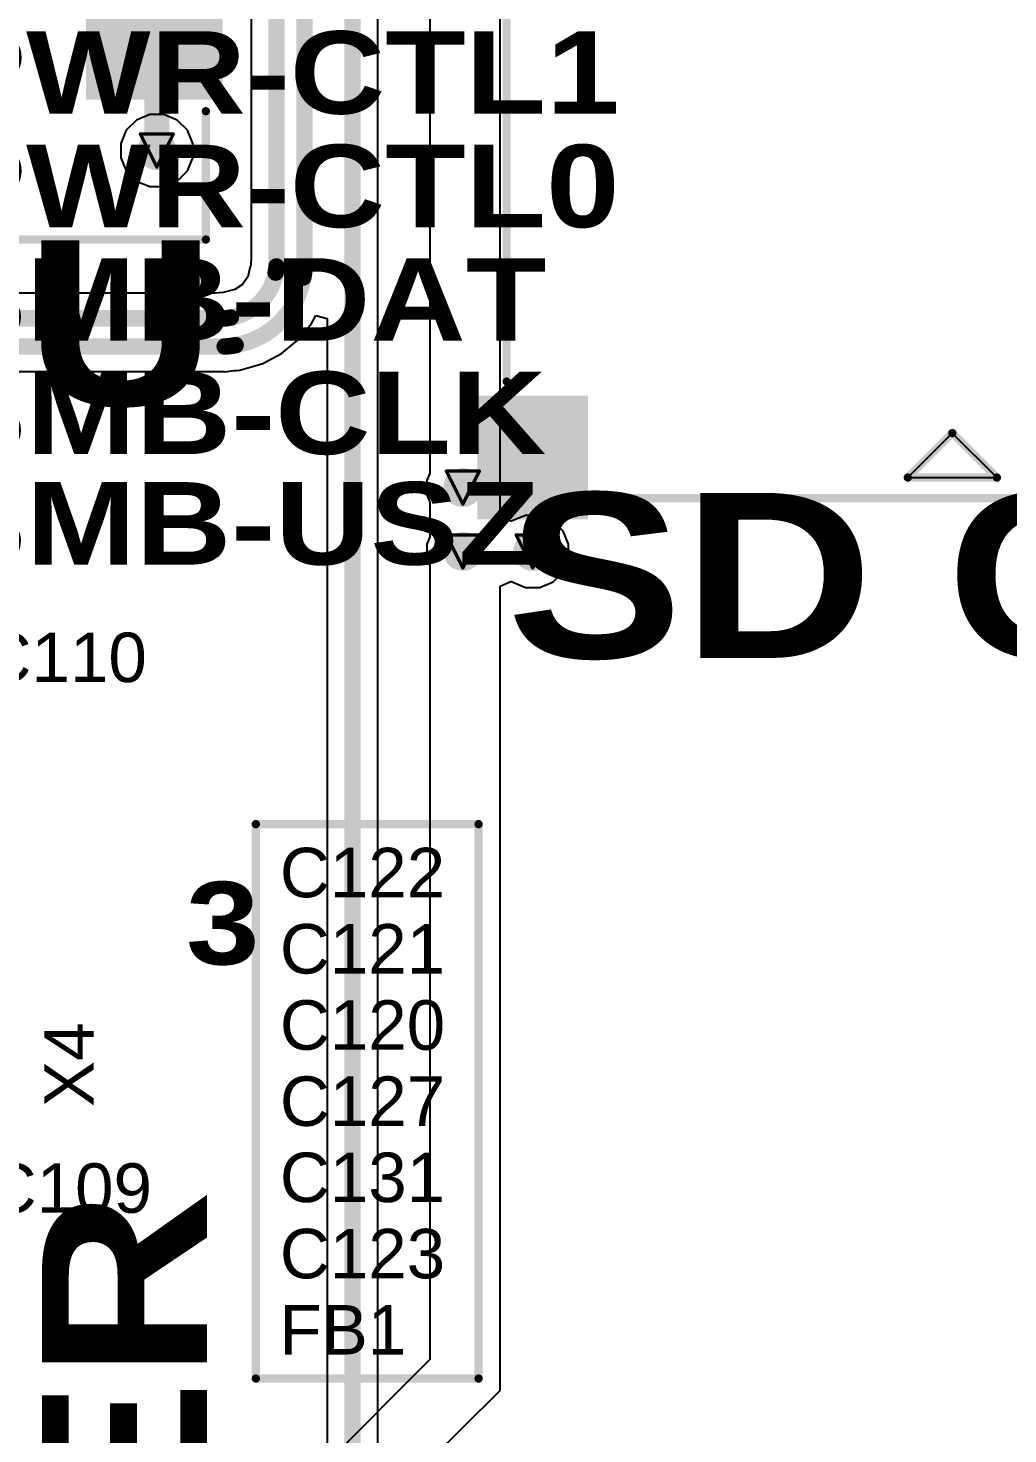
# Model space of a CAD drawing. Header units: inches. Extents: x 0 to 5359, y 0 to 5098.
# Drawn here: x 84.51 to 99.59, y 28.71 to 50.36 of the extents above; entities that cross this region are included whole.
import ezdxf

# ---------------------------------------------------------------- set-up
doc = ezdxf.new("R2010")
doc.units = ezdxf.units.IN
for name, color, linetype in [('Bottom Layer', 5, 'Continuous'), ('Bottom Overlay', 54, 'Continuous'), ('Bottom Paste', 16, 'Continuous'), ('Bottom Solder', 6, 'Continuous'), ('Drill Drawing', 1, 'Continuous'), ('Layer 1', 16, 'Continuous'), ('Layer 2', 76, 'Continuous'), ('Top Layer', 1, 'Continuous'), ('Top Overlay', 2, 'Continuous'), ('Top Paste', 8, 'Continuous'), ('Top Solder', 216, 'Continuous'), ('Via Holes', 16, 'Continuous')]:
    doc.layers.add(name, color=color, linetype=linetype)
doc.styles.add('Arial', font='', dxfattribs={"height": 0.2})
doc.styles.add('Arial Black_Bold', font='', dxfattribs={"height": 0.2})
doc.styles.get('Arial').set_extended_font_data('Arial')
doc.styles.get('Arial Black_Bold').set_extended_font_data('Arial Black', bold=True)

# ---------------------------------------------------------------- blocks, each defined once
blk = doc.blocks.new('HX0_5_10P_XJH2_0_043_B_17')
at = {"layer": 'Bottom Layer'}
for points in [[(-4.95, 2.15), (-2.95, 2.15), (-2.95, 0.45), (-4.95, 0.45)], [(2.95, 2.15), (4.95, 2.15), (4.95, 0.45), (2.95, 0.45)], [(-2.375, -0.55), (-2.125, -0.55), (-2.125, -2.05), (-2.375, -2.05)], [(-1.875, -0.55), (-1.625, -0.55), (-1.625, -2.05), (-1.875, -2.05)], [(-1.375, -0.55), (-1.125, -0.55), (-1.125, -2.05), (-1.375, -2.05)], [(-0.875, -0.55), (-0.625, -0.55), (-0.625, -2.05), (-0.875, -2.05)], [(-0.375, -0.55), (-0.125, -0.55), (-0.125, -2.05), (-0.375, -2.05)], [(0.125, -0.55), (0.375, -0.55), (0.375, -2.05), (0.125, -2.05)], [(0.625, -0.55), (0.875, -0.55), (0.875, -2.05), (0.625, -2.05)], [(1.125, -0.55), (1.375, -0.55), (1.375, -2.05), (1.125, -2.05)], [(1.625, -0.55), (1.875, -0.55), (1.875, -2.05), (1.625, -2.05)], [(2.125, -0.55), (2.375, -0.55), (2.375, -2.05), (2.125, -2.05)]]:
    blk.add_hatch(color=5, dxfattribs=at).paths.add_polyline_path(points)
at = {"layer": 'Bottom Paste'}
for points in [[(-4.95, 2.15), (-2.95, 2.15), (-2.95, 0.45), (-4.95, 0.45)], [(2.95, 2.15), (4.95, 2.15), (4.95, 0.45), (2.95, 0.45)], [(-2.375, -0.55), (-2.125, -0.55), (-2.125, -2.05), (-2.375, -2.05)], [(-1.875, -0.55), (-1.625, -0.55), (-1.625, -2.05), (-1.875, -2.05)], [(-1.375, -0.55), (-1.125, -0.55), (-1.125, -2.05), (-1.375, -2.05)], [(-0.875, -0.55), (-0.625, -0.55), (-0.625, -2.05), (-0.875, -2.05)], [(-0.375, -0.55), (-0.125, -0.55), (-0.125, -2.05), (-0.375, -2.05)], [(0.125, -0.55), (0.375, -0.55), (0.375, -2.05), (0.125, -2.05)], [(0.625, -0.55), (0.875, -0.55), (0.875, -2.05), (0.625, -2.05)], [(1.125, -0.55), (1.375, -0.55), (1.375, -2.05), (1.125, -2.05)], [(1.625, -0.55), (1.875, -0.55), (1.875, -2.05), (1.625, -2.05)], [(2.125, -0.55), (2.375, -0.55), (2.375, -2.05), (2.125, -2.05)]]:
    blk.add_hatch(color=16, dxfattribs=at).paths.add_polyline_path(points)
at = {"layer": 'Bottom Solder'}
for points in [[(-5.001, 2.201), (-2.899, 2.201), (-2.899, 0.399), (-5.001, 0.399)], [(2.899, 2.201), (5.001, 2.201), (5.001, 0.399), (2.899, 0.399)], [(-2.426, -0.499), (-2.074, -0.499), (-2.074, -2.101), (-2.426, -2.101)], [(-1.926, -0.499), (-1.574, -0.499), (-1.574, -2.101), (-1.926, -2.101)], [(-1.426, -0.499), (-1.074, -0.499), (-1.074, -2.101), (-1.426, -2.101)], [(-0.926, -0.499), (-0.574, -0.499), (-0.574, -2.101), (-0.926, -2.101)], [(-0.426, -0.499), (-0.074, -0.499), (-0.074, -2.101), (-0.426, -2.101)], [(0.074, -0.499), (0.426, -0.499), (0.426, -2.101), (0.074, -2.101)], [(0.574, -0.499), (0.926, -0.499), (0.926, -2.101), (0.574, -2.101)], [(1.074, -0.499), (1.426, -0.499), (1.426, -2.101), (1.074, -2.101)], [(1.574, -0.499), (1.926, -0.499), (1.926, -2.101), (1.574, -2.101)], [(2.074, -0.499), (2.426, -0.499), (2.426, -2.101), (2.074, -2.101)]]:
    blk.add_hatch(color=6, dxfattribs=at).paths.add_polyline_path(points)
at = {"layer": 'Bottom Overlay'}
for points in [[(-4.743, 4.357, 0.127, 0.127, 0), (-4.743, 2.381, 0.127, 0.127, 0)], [(4.743, 4.357, 0.127, 0.127, 0), (-4.743, 4.357, 0.127, 0.127, 0)], [(4.743, 4.357, 0.127, 0.127, 0), (4.743, 2.381, 0.127, 0.127, 0)], [(-4.743, -0.85, 0.127, 0.127, 0), (-4.743, 0.219, 0.127, 0.127, 0)], [(4.743, 0.219, 0.127, 0.127, 0), (4.743, -0.85, 0.127, 0.127, 0)], [(-2.66, -0.85, 0.127, 0.127, 0), (-4.743, -0.85, 0.127, 0.127, 0)], [(4.743, -0.85, 0.127, 0.127, 0), (2.656, -0.85, 0.127, 0.127, 0)]]:
    blk.add_lwpolyline(points, format="xyseb", dxfattribs=at)
for points in [[(-4.775, 4.357, 0.0635, 0.0635, 1), (-4.711, 4.357, 0.0635, 0.0635, 1)], [(-4.775, 4.357, 0.0635, 0.0635, 1), (-4.711, 4.357, 0.0635, 0.0635, 1)], [(4.711, 4.357, 0.0635, 0.0635, 1), (4.775, 4.357, 0.0635, 0.0635, 1)], [(4.711, 4.357, 0.0635, 0.0635, 1), (4.775, 4.357, 0.0635, 0.0635, 1)], [(-4.775, 2.381, 0.0635, 0.0635, 1), (-4.711, 2.381, 0.0635, 0.0635, 1)], [(4.711, 2.381, 0.0635, 0.0635, 1), (4.775, 2.381, 0.0635, 0.0635, 1)], [(-4.775, 0.219, 0.0635, 0.0635, 1), (-4.711, 0.219, 0.0635, 0.0635, 1)], [(4.711, 0.219, 0.0635, 0.0635, 1), (4.775, 0.219, 0.0635, 0.0635, 1)], [(-4.775, -0.85, 0.0635, 0.0635, 1), (-4.711, -0.85, 0.0635, 0.0635, 1)], [(-4.775, -0.85, 0.0635, 0.0635, 1), (-4.711, -0.85, 0.0635, 0.0635, 1)], [(-2.692, -0.85, 0.0635, 0.0635, 1), (-2.628, -0.85, 0.0635, 0.0635, 1)], [(2.624, -0.85, 0.0635, 0.0635, 1), (2.688, -0.85, 0.0635, 0.0635, 1)], [(4.711, -0.85, 0.0635, 0.0635, 1), (4.775, -0.85, 0.0635, 0.0635, 1)], [(4.711, -0.85, 0.0635, 0.0635, 1), (4.775, -0.85, 0.0635, 0.0635, 1)]]:
    blk.add_lwpolyline(points, format="xyseb", close=True, dxfattribs=at)
blk = doc.blocks.new('5027740891_205')
at = {"layer": 'Top Layer'}
for points in [[(-7.302, 8.175), (-5.702, 8.175), (-5.702, 6.675), (-7.302, 6.675)], [(-3.352, 8.175), (-2.552, 8.175), (-2.552, 6.495), (-3.352, 6.495)], [(-2.252, 8.175), (-1.452, 8.175), (-1.452, 6.495), (-2.252, 6.495)], [(-1.153, 8.175), (-0.352, 8.175), (-0.352, 6.495), (-1.153, 6.495)], [(-0.053, 8.175), (0.748, 8.175), (0.748, 6.495), (-0.053, 6.495)], [(1.047, 8.175), (1.848, 8.175), (1.848, 6.495), (1.047, 6.495)], [(2.148, 8.175), (2.948, 8.175), (2.948, 6.495), (2.148, 6.495)], [(3.248, 8.175), (4.048, 8.175), (4.048, 6.495), (3.248, 6.495)], [(4.348, 8.175), (5.148, 8.175), (5.148, 6.495), (4.348, 6.495)], [(5.348, 8.175), (6.948, 8.175), (6.948, 6.675), (5.348, 6.675)], [(6.158, 6.475), (7.447, 6.475), (7.447, 5.075), (6.158, 5.075)], [(6.158, -0.925), (7.447, -0.925), (7.447, -2.325), (6.158, -2.325)], [(-7.552, -6.575), (-6.052, -6.575), (-6.052, -8.275), (-7.552, -8.275)], [(5.948, -6.575), (7.447, -6.575), (7.447, -8.275), (5.948, -8.275)]]:
    blk.add_hatch(color=1, dxfattribs=at).paths.add_polyline_path(points)
at = {"layer": 'Top Paste'}
for points in [[(-7.302, 8.175), (-5.702, 8.175), (-5.702, 6.675), (-7.302, 6.675)], [(-3.352, 8.175), (-2.552, 8.175), (-2.552, 6.495), (-3.352, 6.495)], [(-2.252, 8.175), (-1.452, 8.175), (-1.452, 6.495), (-2.252, 6.495)], [(-1.153, 8.175), (-0.352, 8.175), (-0.352, 6.495), (-1.153, 6.495)], [(-0.053, 8.175), (0.748, 8.175), (0.748, 6.495), (-0.053, 6.495)], [(1.047, 8.175), (1.848, 8.175), (1.848, 6.495), (1.047, 6.495)], [(2.148, 8.175), (2.948, 8.175), (2.948, 6.495), (2.148, 6.495)], [(3.248, 8.175), (4.048, 8.175), (4.048, 6.495), (3.248, 6.495)], [(4.348, 8.175), (5.148, 8.175), (5.148, 6.495), (4.348, 6.495)], [(5.348, 8.175), (6.948, 8.175), (6.948, 6.675), (5.348, 6.675)], [(6.158, 6.475), (7.447, 6.475), (7.447, 5.075), (6.158, 5.075)], [(6.158, -0.925), (7.447, -0.925), (7.447, -2.325), (6.158, -2.325)], [(-7.552, -6.575), (-6.052, -6.575), (-6.052, -8.275), (-7.552, -8.275)], [(5.948, -6.575), (7.447, -6.575), (7.447, -8.275), (5.948, -8.275)]]:
    blk.add_hatch(color=8, dxfattribs=at).paths.add_polyline_path(points)
at = {"layer": 'Top Solder'}
for points in [[(-7.404, 8.277), (-5.601, 8.277), (-5.601, 6.573), (-7.404, 6.573)], [(-3.454, 8.277), (-2.451, 8.277), (-2.451, 6.393), (-3.454, 6.393)], [(-2.354, 8.277), (-1.351, 8.277), (-1.351, 6.393), (-2.354, 6.393)], [(-1.254, 8.277), (-0.251, 8.277), (-0.251, 6.393), (-1.254, 6.393)], [(-0.154, 8.277), (0.849, 8.277), (0.849, 6.393), (-0.154, 6.393)], [(0.946, 8.277), (1.949, 8.277), (1.949, 6.393), (0.946, 6.393)], [(2.046, 8.277), (3.049, 8.277), (3.049, 6.393), (2.046, 6.393)], [(3.146, 8.277), (4.149, 8.277), (4.149, 6.393), (3.146, 6.393)], [(4.246, 8.277), (5.249, 8.277), (5.249, 6.393), (4.246, 6.393)], [(5.246, 8.277), (7.049, 8.277), (7.049, 6.573), (5.246, 6.573)], [(6.056, 6.577), (7.549, 6.577), (7.549, 4.973), (6.056, 4.973)], [(6.056, -0.823), (7.549, -0.823), (7.549, -2.427), (6.056, -2.427)], [(-7.654, -6.473), (-5.951, -6.473), (-5.951, -8.377), (-7.654, -8.377)], [(5.846, -6.473), (7.549, -6.473), (7.549, -8.377), (5.846, -8.377)]]:
    blk.add_hatch(color=216, dxfattribs=at).paths.add_polyline_path(points)
at = {"layer": 'Top Overlay'}
for p, q in [((-0.343, -7.049), (-1.029, -7.734)), ((0.343, -7.734), (-0.343, -7.049)), ((-1.029, -7.734), (0.343, -7.734))]:
    blk.add_line(p, q, dxfattribs=at)
for points in [[(-5.382, 6.95, 0.127, 0.127, 0), (-3.672, 6.95, 0.127, 0.127, 0)], [(-7.203, -6.255, 0.127, 0.127, 0), (-7.203, 6.36, 0.127, 0.127, 0)], [(7.098, -0.61, 0.127, 0.127, 0), (7.098, 4.76, 0.127, 0.127, 0)], [(7.098, -6.26, 0.127, 0.127, 0), (7.098, -2.64, 0.127, 0.127, 0)], [(-1.029, -7.734, 0.127, 0.127, 0), (-0.343, -7.049, 0.127, 0.127, 0)], [(-0.343, -7.049, 0.127, 0.127, 0), (0.343, -7.734, 0.127, 0.127, 0)], [(-1.029, -7.734, 0.127, 0.127, 0), (0.343, -7.734, 0.127, 0.127, 0)], [(-5.732, -8.05, 0.127, 0.127, 0), (5.627, -8.05, 0.127, 0.127, 0)]]:
    blk.add_lwpolyline(points, format="xyseb", dxfattribs=at)
for points in [[(-5.414, 6.95, 0.0635, 0.0635, 1), (-5.351, 6.95, 0.0635, 0.0635, 1)], [(-3.704, 6.95, 0.0635, 0.0635, 1), (-3.641, 6.95, 0.0635, 0.0635, 1)], [(-7.234, 6.36, 0.0635, 0.0635, 1), (-7.171, 6.36, 0.0635, 0.0635, 1)], [(7.066, 4.76, 0.0635, 0.0635, 1), (7.129, 4.76, 0.0635, 0.0635, 1)], [(7.066, -0.61, 0.0635, 0.0635, 1), (7.129, -0.61, 0.0635, 0.0635, 1)], [(7.066, -2.64, 0.0635, 0.0635, 1), (7.129, -2.64, 0.0635, 0.0635, 1)], [(-7.234, -6.255, 0.0635, 0.0635, 1), (-7.171, -6.255, 0.0635, 0.0635, 1)], [(7.066, -6.26, 0.0635, 0.0635, 1), (7.129, -6.26, 0.0635, 0.0635, 1)], [(-0.375, -7.049, 0.0635, 0.0635, 1), (-0.311, -7.049, 0.0635, 0.0635, 1)], [(-0.375, -7.049, 0.0635, 0.0635, 1), (-0.311, -7.049, 0.0635, 0.0635, 1)], [(-1.06, -7.734, 0.0635, 0.0635, 1), (-0.997, -7.734, 0.0635, 0.0635, 1)], [(-1.06, -7.734, 0.0635, 0.0635, 1), (-0.997, -7.734, 0.0635, 0.0635, 1)], [(0.311, -7.734, 0.0635, 0.0635, 1), (0.375, -7.734, 0.0635, 0.0635, 1)], [(0.311, -7.734, 0.0635, 0.0635, 1), (0.375, -7.734, 0.0635, 0.0635, 1)], [(-5.764, -8.05, 0.0635, 0.0635, 1), (-5.701, -8.05, 0.0635, 0.0635, 1)], [(5.596, -8.05, 0.0635, 0.0635, 1), (5.659, -8.05, 0.0635, 0.0635, 1)]]:
    blk.add_lwpolyline(points, format="xyseb", close=True, dxfattribs=at)

msp = doc.modelspace()

# ---------------------------------------------------------------- hatches: boundary and pattern name
at = {"layer": 'Bottom Layer'}
h = msp.add_hatch(color=5, dxfattribs=at)
edge = h.paths.add_edge_path()
edge.add_arc((86.487, 48.471), 0.3, 0, 360)
h = msp.add_hatch(color=5, dxfattribs=at)
edge = h.paths.add_edge_path()
edge.add_arc((91.198, 43.282), 0.3, 0, 360)
h = msp.add_hatch(color=5, dxfattribs=at)
edge = h.paths.add_edge_path()
edge.add_arc((91.198, 42.299), 0.3, 0, 360)
h = msp.add_hatch(color=5, dxfattribs=at)
edge = h.paths.add_edge_path()
edge.add_arc((92.272, 42.299), 0.3, 0, 360)
at = {"layer": 'Layer 1'}
h = msp.add_hatch(color=16, dxfattribs=at)
edge = h.paths.add_edge_path()
edge.add_arc((86.487, 48.471), 0.3, 0, 360)
h = msp.add_hatch(color=16, dxfattribs=at)
edge = h.paths.add_edge_path()
edge.add_arc((91.198, 43.282), 0.3, 0, 360)
h = msp.add_hatch(color=16, dxfattribs=at)
edge = h.paths.add_edge_path()
edge.add_arc((91.198, 42.299), 0.3, 0, 360)
h = msp.add_hatch(color=16, dxfattribs=at)
edge = h.paths.add_edge_path()
edge.add_arc((92.272, 42.299), 0.3, 0, 360)
at = {"layer": 'Layer 2'}
h = msp.add_hatch(color=76, dxfattribs=at)
edge = h.paths.add_edge_path()
edge.add_arc((86.487, 48.471), 0.3, 0, 360)
h = msp.add_hatch(color=76, dxfattribs=at)
edge = h.paths.add_edge_path()
edge.add_arc((91.198, 43.282), 0.3, 0, 360)
h = msp.add_hatch(color=76, dxfattribs=at)
edge = h.paths.add_edge_path()
edge.add_arc((91.198, 42.299), 0.3, 0, 360)
h = msp.add_hatch(color=76, dxfattribs=at)
edge = h.paths.add_edge_path()
edge.add_arc((92.272, 42.299), 0.3, 0, 360)
at = {"layer": 'Top Layer'}
h = msp.add_hatch(color=1, dxfattribs=at)
edge = h.paths.add_edge_path()
edge.add_arc((86.487, 48.471), 0.3, 0, 360)
h = msp.add_hatch(color=1, dxfattribs=at)
edge = h.paths.add_edge_path()
edge.add_arc((91.198, 43.282), 0.3, 0, 360)
h = msp.add_hatch(color=1, dxfattribs=at)
edge = h.paths.add_edge_path()
edge.add_arc((91.198, 42.299), 0.3, 0, 360)
h = msp.add_hatch(color=1, dxfattribs=at)
edge = h.paths.add_edge_path()
edge.add_arc((92.272, 42.299), 0.3, 0, 360)
at = {"layer": 'Via Holes'}
h = msp.add_hatch(color=7, dxfattribs=at)
edge = h.paths.add_edge_path()
edge.add_arc((86.487, 48.471), 0.15, 0, 360)
h = msp.add_hatch(color=7, dxfattribs=at)
edge = h.paths.add_edge_path()
edge.add_arc((91.198, 43.282), 0.15, 0, 360)
h = msp.add_hatch(color=7, dxfattribs=at)
edge = h.paths.add_edge_path()
edge.add_arc((91.198, 42.299), 0.15, 0, 360)
h = msp.add_hatch(color=7, dxfattribs=at)
edge = h.paths.add_edge_path()
edge.add_arc((92.272, 42.299), 0.15, 0, 360)

# ---------------------------------------------------------------- linework, layer by layer
at = {"layer": 'Bottom Layer'}
for p, q in [((87.941, 70.519), (87.941, 46.831)), ((89.888, 16.77), (89.888, 65.569)), ((87.941, 46.831), (87.932, 46.707)), ((87.925, 46.688), (87.886, 46.526)), ((87.932, 46.707), (87.925, 46.688)), ((87.69, 46.33), (87.528, 46.292)), ((87.808, 46.409), (87.69, 46.33)), ((87.886, 46.526), (87.808, 46.409)), ((87.385, 46.275), (82.851, 46.275)), ((87.51, 46.284), (87.385, 46.275)), ((87.528, 46.292), (87.51, 46.284)), ((88.868, 45.81), (88.934, 45.932)), ((88.934, 45.932), (89.111, 45.888)), ((89.111, 45.888), (89.111, 16.77)), ((88.66, 45.556), (88.868, 45.81)), ((88.406, 45.348), (88.66, 45.556)), ((88.117, 45.194), (88.406, 45.348)), ((80.271, 45.067), (87.531, 45.067)), ((87.531, 45.067), (87.532, 45.066)), ((87.532, 45.065), (87.673, 45.084)), ((87.532, 45.066), (87.532, 45.065)), ((87.673, 45.084), (87.716, 45.083)), ((87.716, 45.083), (87.767, 45.092)), ((87.767, 45.092), (87.776, 45.096)), ((87.776, 45.096), (87.803, 45.098)), ((87.803, 45.098), (88.117, 45.194))]:
    msp.add_line(p, q, dxfattribs=at)
for points in [[(88.33, 46.687, 0.254, 0.254, 0), (88.33, 70.519, 0.254, 0.254, 0)], [(88.761, 46.686, 0.254, 0.254, 0), (88.761, 70.519, 0.254, 0.254, 0)], [(89.5, 65.964, 0.254, 0.254, 0), (89.5, 16.77, 0.254, 0.254, 0)], [(86.449, 50.158, 0.381, 0.381, 0), (86.487, 50.12, 0.381, 0.381, 0)], [(86.487, 48.471, 0.381, 0.381, 0), (86.487, 50.12, 0.381, 0.381, 0)], [(88.317, 46.592, 0.254, 0.254, 0), (88.326, 46.644, 0.254, 0.254, 0)], [(88.33, 46.687, 0.254, 0.254, -0.04261), (88.326, 46.644, 0.254, 0.254, 0)], [(88.33, 46.687, 0.254, 0.254, 0), (88.33, 46.687, 0.254, 0.254, 0)], [(88.761, 46.686, 0.254, 0.254, -0.043167), (88.751, 46.569, 0.254, 0.254, 0)], [(88.317, 46.592, 0.254, 0.254, -0.315142), (87.625, 45.9, 0.254, 0.254, 0)], [(88.742, 46.517, 0.254, 0.254, -0.315141), (87.7, 45.475, 0.254, 0.254, 0)], [(88.742, 46.517, 0.254, 0.254, 0), (88.751, 46.569, 0.254, 0.254, 0)], [(83.868, 45.887, 0.254, 0.254, 0), (87.53, 45.887, 0.254, 0.254, 0)], [(87.573, 45.891, 0.254, 0.254, -0.042614), (87.53, 45.887, 0.254, 0.254, 0)], [(87.573, 45.891, 0.254, 0.254, 0), (87.625, 45.9, 0.254, 0.254, 0)], [(80.271, 45.455, 0.254, 0.254, 0), (87.531, 45.455, 0.254, 0.254, 0)], [(87.648, 45.466, 0.254, 0.254, -0.042911), (87.531, 45.455, 0.254, 0.254, 0)], [(87.648, 45.466, 0.254, 0.254, 0), (87.7, 45.475, 0.254, 0.254, 0)]]:
    msp.add_lwpolyline(points, format="xyseb", dxfattribs=at)
for points in [[(86.354, 50.158, 0.191, 0.191, 1), (86.544, 50.158, 0.191, 0.191, 1)], [(86.392, 50.12, 0.191, 0.191, 1), (86.582, 50.12, 0.191, 0.191, 1)], [(86.392, 50.12, 0.191, 0.191, 1), (86.582, 50.12, 0.191, 0.191, 1)], [(86.392, 48.471, 0.191, 0.191, 1), (86.582, 48.471, 0.191, 0.191, 1)], [(88.262, 46.644, 0.127, 0.127, 1), (88.389, 46.644, 0.127, 0.127, 1)], [(88.262, 46.644, 0.127, 0.127, 1), (88.389, 46.644, 0.127, 0.127, 1)], [(88.266, 46.687, 0.127, 0.127, 1), (88.393, 46.687, 0.127, 0.127, 1)], [(88.266, 46.687, 0.127, 0.127, 1), (88.393, 46.687, 0.127, 0.127, 1)], [(88.266, 46.687, 0.127, 0.127, 1), (88.393, 46.687, 0.127, 0.127, 1)], [(88.266, 46.687, 0.127, 0.127, 1), (88.393, 46.687, 0.127, 0.127, 1)], [(88.698, 46.686, 0.127, 0.127, 1), (88.825, 46.686, 0.127, 0.127, 1)], [(88.698, 46.686, 0.127, 0.127, 1), (88.825, 46.686, 0.127, 0.127, 1)], [(88.253, 46.592, 0.127, 0.127, 1), (88.38, 46.592, 0.127, 0.127, 1)], [(88.253, 46.592, 0.127, 0.127, 1), (88.38, 46.592, 0.127, 0.127, 1)], [(88.678, 46.517, 0.127, 0.127, 1), (88.805, 46.517, 0.127, 0.127, 1)], [(88.678, 46.517, 0.127, 0.127, 1), (88.805, 46.517, 0.127, 0.127, 1)], [(88.687, 46.569, 0.127, 0.127, 1), (88.814, 46.569, 0.127, 0.127, 1)], [(88.687, 46.569, 0.127, 0.127, 1), (88.814, 46.569, 0.127, 0.127, 1)], [(87.466, 45.887, 0.127, 0.127, 1), (87.593, 45.887, 0.127, 0.127, 1)], [(87.466, 45.887, 0.127, 0.127, 1), (87.593, 45.887, 0.127, 0.127, 1)], [(87.509, 45.891, 0.127, 0.127, 1), (87.636, 45.891, 0.127, 0.127, 1)], [(87.509, 45.891, 0.127, 0.127, 1), (87.636, 45.891, 0.127, 0.127, 1)], [(87.561, 45.9, 0.127, 0.127, 1), (87.688, 45.9, 0.127, 0.127, 1)], [(87.561, 45.9, 0.127, 0.127, 1), (87.688, 45.9, 0.127, 0.127, 1)], [(87.468, 45.455, 0.127, 0.127, 1), (87.595, 45.455, 0.127, 0.127, 1)], [(87.468, 45.455, 0.127, 0.127, 1), (87.595, 45.455, 0.127, 0.127, 1)], [(87.585, 45.466, 0.127, 0.127, 1), (87.712, 45.466, 0.127, 0.127, 1)], [(87.585, 45.466, 0.127, 0.127, 1), (87.712, 45.466, 0.127, 0.127, 1)], [(87.636, 45.475, 0.127, 0.127, 1), (87.763, 45.475, 0.127, 0.127, 1)], [(87.636, 45.475, 0.127, 0.127, 1), (87.763, 45.475, 0.127, 0.127, 1)]]:
    msp.add_lwpolyline(points, format="xyseb", close=True, dxfattribs=at)
at = {"layer": 'Drill Drawing'}
for points in [[(86.233, 48.725, 0.0508, 0.0508, 0), (86.741, 48.725, 0.0508, 0.0508, 0)], [(86.233, 48.725, 0.0508, 0.0508, 0), (86.487, 48.217, 0.0508, 0.0508, 0)], [(86.487, 48.217, 0.0508, 0.0508, 0), (86.741, 48.725, 0.0508, 0.0508, 0)], [(90.944, 43.536, 0.0508, 0.0508, 0), (91.452, 43.536, 0.0508, 0.0508, 0)], [(90.944, 43.536, 0.0508, 0.0508, 0), (91.198, 43.028, 0.0508, 0.0508, 0)], [(91.198, 43.028, 0.0508, 0.0508, 0), (91.452, 43.536, 0.0508, 0.0508, 0)], [(90.944, 42.553, 0.0508, 0.0508, 0), (91.452, 42.553, 0.0508, 0.0508, 0)], [(90.944, 42.553, 0.0508, 0.0508, 0), (91.198, 42.045, 0.0508, 0.0508, 0)], [(91.198, 42.045, 0.0508, 0.0508, 0), (91.452, 42.553, 0.0508, 0.0508, 0)], [(92.018, 42.553, 0.0508, 0.0508, 0), (92.526, 42.553, 0.0508, 0.0508, 0)], [(92.018, 42.553, 0.0508, 0.0508, 0), (92.272, 42.045, 0.0508, 0.0508, 0)], [(92.272, 42.045, 0.0508, 0.0508, 0), (92.526, 42.553, 0.0508, 0.0508, 0)]]:
    msp.add_lwpolyline(points, format="xyseb", dxfattribs=at)
for points in [[(86.22, 48.725, 0.0254, 0.0254, 1), (86.246, 48.725, 0.0254, 0.0254, 1)], [(86.22, 48.725, 0.0254, 0.0254, 1), (86.246, 48.725, 0.0254, 0.0254, 1)], [(86.728, 48.725, 0.0254, 0.0254, 1), (86.754, 48.725, 0.0254, 0.0254, 1)], [(86.728, 48.725, 0.0254, 0.0254, 1), (86.754, 48.725, 0.0254, 0.0254, 1)], [(86.474, 48.217, 0.0254, 0.0254, 1), (86.5, 48.217, 0.0254, 0.0254, 1)], [(86.474, 48.217, 0.0254, 0.0254, 1), (86.5, 48.217, 0.0254, 0.0254, 1)], [(90.931, 43.536, 0.0254, 0.0254, 1), (90.957, 43.536, 0.0254, 0.0254, 1)], [(90.931, 43.536, 0.0254, 0.0254, 1), (90.957, 43.536, 0.0254, 0.0254, 1)], [(91.439, 43.536, 0.0254, 0.0254, 1), (91.465, 43.536, 0.0254, 0.0254, 1)], [(91.439, 43.536, 0.0254, 0.0254, 1), (91.465, 43.536, 0.0254, 0.0254, 1)], [(91.185, 43.028, 0.0254, 0.0254, 1), (91.211, 43.028, 0.0254, 0.0254, 1)], [(91.185, 43.028, 0.0254, 0.0254, 1), (91.211, 43.028, 0.0254, 0.0254, 1)], [(90.931, 42.553, 0.0254, 0.0254, 1), (90.957, 42.553, 0.0254, 0.0254, 1)], [(90.931, 42.553, 0.0254, 0.0254, 1), (90.957, 42.553, 0.0254, 0.0254, 1)], [(91.439, 42.553, 0.0254, 0.0254, 1), (91.465, 42.553, 0.0254, 0.0254, 1)], [(91.439, 42.553, 0.0254, 0.0254, 1), (91.465, 42.553, 0.0254, 0.0254, 1)], [(92.006, 42.553, 0.0254, 0.0254, 1), (92.031, 42.553, 0.0254, 0.0254, 1)], [(92.006, 42.553, 0.0254, 0.0254, 1), (92.031, 42.553, 0.0254, 0.0254, 1)], [(92.514, 42.553, 0.0254, 0.0254, 1), (92.539, 42.553, 0.0254, 0.0254, 1)], [(92.514, 42.553, 0.0254, 0.0254, 1), (92.539, 42.553, 0.0254, 0.0254, 1)], [(91.185, 42.045, 0.0254, 0.0254, 1), (91.211, 42.045, 0.0254, 0.0254, 1)], [(91.185, 42.045, 0.0254, 0.0254, 1), (91.211, 42.045, 0.0254, 0.0254, 1)], [(92.26, 42.045, 0.0254, 0.0254, 1), (92.285, 42.045, 0.0254, 0.0254, 1)], [(92.26, 42.045, 0.0254, 0.0254, 1), (92.285, 42.045, 0.0254, 0.0254, 1)]]:
    msp.add_lwpolyline(points, format="xyseb", close=True, dxfattribs=at)
at = {"layer": 'Layer 2'}
for p, q in [((91.77, 42.832), (91.77, 56.994)), ((90.691, 51.145), (90.691, 43.505)), ((86.173, 48.941), (86.017, 48.785)), ((86.377, 49.025), (86.173, 48.941)), ((86.597, 49.025), (86.377, 49.025)), ((86.801, 48.941), (86.597, 49.025)), ((86.957, 48.785), (86.801, 48.941)), ((86.017, 48.785), (85.933, 48.581)), ((87.041, 48.581), (86.957, 48.785)), ((85.933, 48.581), (85.933, 48.361)), ((87.041, 48.361), (87.041, 48.581)), ((85.933, 48.361), (86.017, 48.157)), ((86.957, 48.157), (87.041, 48.361)), ((86.017, 48.157), (86.173, 48.001)), ((86.801, 48.001), (86.957, 48.157)), ((86.173, 48.001), (86.377, 47.917)), ((86.377, 47.917), (86.597, 47.917)), ((86.597, 47.917), (86.801, 48.001)), ((90.691, 43.505), (90.644, 43.392)), ((90.644, 43.392), (90.644, 43.171)), ((90.644, 43.171), (90.691, 43.058)), ((90.691, 43.058), (90.691, 42.522)), ((91.948, 42.758), (91.77, 42.832)), ((91.959, 42.769), (91.948, 42.758)), ((92.162, 42.853), (91.959, 42.769)), ((92.383, 42.853), (92.162, 42.853)), ((92.586, 42.769), (92.383, 42.853)), ((92.742, 42.613), (92.586, 42.769)), ((90.691, 42.522), (90.644, 42.409)), ((92.826, 42.409), (92.742, 42.613)), ((90.644, 42.409), (90.644, 42.189)), ((92.826, 42.189), (92.826, 42.409)), ((90.644, 42.189), (90.691, 42.076)), ((90.691, 42.076), (90.691, 42.076)), ((90.691, 42.076), (90.691, 42.076)), ((90.691, 42.076), (90.691, 29.858)), ((92.742, 41.985), (92.826, 42.189)), ((91.77, 41.766), (91.948, 41.84)), ((91.948, 41.84), (91.959, 41.829)), ((91.959, 41.829), (92.162, 41.745)), ((92.383, 41.745), (92.586, 41.829)), ((92.586, 41.829), (92.742, 41.985)), ((91.77, 29.382), (91.77, 41.766)), ((92.162, 41.745), (92.383, 41.745)), ((90.691, 29.858), (88.017, 27.184)), ((88.628, 26.27), (91.77, 29.382))]:
    msp.add_line(p, q, dxfattribs=at)
at = {"layer": 'Top Overlay'}
for points in [[(88.011, 38.1, 0.127, 0.127, 0), (91.44, 38.1, 0.127, 0.127, 0)], [(88.011, 29.564, 0.127, 0.127, 0), (88.011, 38.1, 0.127, 0.127, 0)], [(91.44, 29.564, 0.127, 0.127, 0), (91.44, 38.1, 0.127, 0.127, 0)], [(88.011, 29.564, 0.127, 0.127, 0), (91.44, 29.564, 0.127, 0.127, 0)]]:
    msp.add_lwpolyline(points, format="xyseb", dxfattribs=at)
for points in [[(87.979, 38.1, 0.0635, 0.0635, 1), (88.043, 38.1, 0.0635, 0.0635, 1)], [(87.979, 38.1, 0.0635, 0.0635, 1), (88.043, 38.1, 0.0635, 0.0635, 1)], [(91.408, 38.1, 0.0635, 0.0635, 1), (91.472, 38.1, 0.0635, 0.0635, 1)], [(91.408, 38.1, 0.0635, 0.0635, 1), (91.472, 38.1, 0.0635, 0.0635, 1)], [(87.979, 29.564, 0.0635, 0.0635, 1), (88.043, 29.564, 0.0635, 0.0635, 1)], [(87.979, 29.564, 0.0635, 0.0635, 1), (88.043, 29.564, 0.0635, 0.0635, 1)], [(91.408, 29.564, 0.0635, 0.0635, 1), (91.472, 29.564, 0.0635, 0.0635, 1)], [(91.408, 29.564, 0.0635, 0.0635, 1), (91.472, 29.564, 0.0635, 0.0635, 1)]]:
    msp.add_lwpolyline(points, format="xyseb", close=True, dxfattribs=at)

# ---------------------------------------------------------------- block references
msp.add_blockref('5027740891_205', (99.075, 51.17))
at = {"rotation": 180}
msp.add_blockref('HX0_5_10P_XJH2_0_043_B_17', (82.499, 51.458), dxfattribs=at)

# ---------------------------------------------------------------- texts
at = {"layer": 'Bottom Overlay', "style": 'Arial Black_Bold', "text_generation_flag": 2}
msp.add_text('USM EXT', height=2.54, rotation=360, dxfattribs=at).set_placement((87.392, 44.549))
at = {"layer": 'Top Overlay'}
for s, height, style, p in [('PWR-CTL1', 1.27, 'Arial Black_Bold', (83.12, 49.038)), ('PWR-CTL0', 1.27, 'Arial Black_Bold', (83.12, 47.291)), ('SMB-DAT', 1.27, 'Arial Black_Bold', (83.12, 45.544)), ('SMB-CLK', 1.27, 'Arial Black_Bold', (83.12, 43.798)), ('SMB-USZ', 1.27, 'Arial Black_Bold', (83.12, 42.096)), ('SD CARD', 2.54, 'Arial Black_Bold', (91.872, 40.66)), ('C110', 0.762, 'Arial', (83.789, 40.287)), ('C122', 0.762, 'Arial', (88.381, 36.974)), ('3', 1.27, 'Arial Black_Bold', (86.937, 35.942)), ('C121', 0.762, 'Arial', (88.381, 35.8)), ('C120', 0.762, 'Arial', (88.381, 34.627)), ('C127', 0.762, 'Arial', (88.381, 33.454)), ('C131', 0.762, 'Arial', (88.381, 32.281)), ('C109', 0.762, 'Arial', (83.868, 32.116)), ('C123', 0.762, 'Arial', (88.381, 31.107)), ('FB1', 0.762, 'Arial', (88.375, 29.934))]:
    msp.add_text(s, height=height, dxfattribs=dict(at, style=style)).set_placement(p)
for s, height, style, p in [('X4', 0.762, 'Arial', (85.517, 33.745)), ('ENTER', 2.54, 'Arial Black_Bold', (87.259, 18.713))]:
    msp.add_text(s, height=height, rotation=90, dxfattribs=dict(at, style=style)).set_placement(p)

doc.saveas('drawing.dxf')
